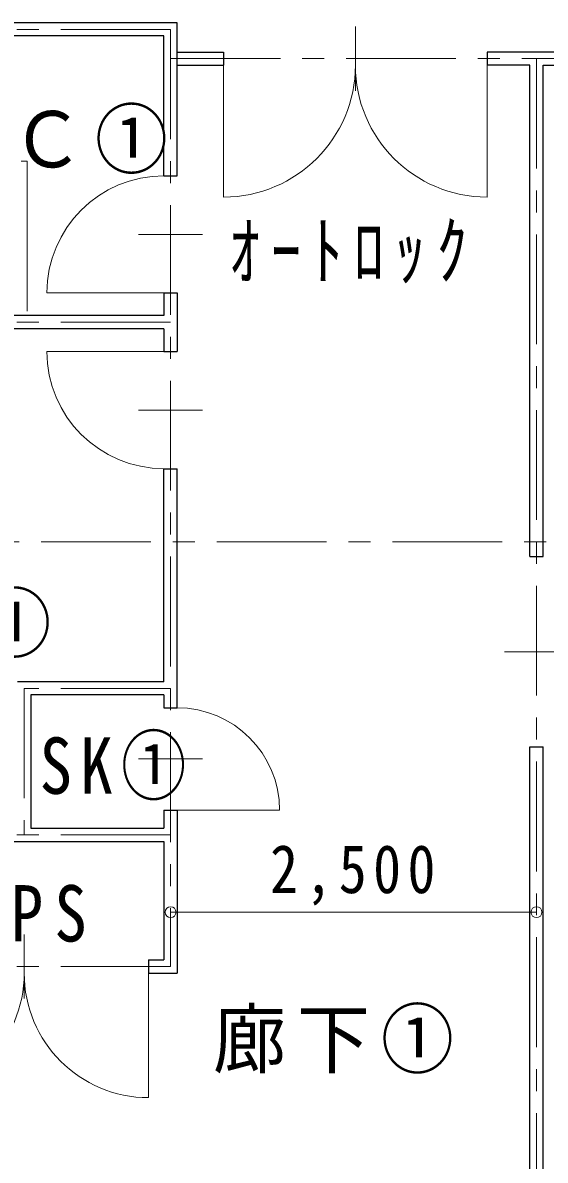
# Model space of a CAD drawing. Units: millimetres at full size; details may follow other scales. Extents: x -57346 to 60518, y -42813 to 41849.
# Drawn here: x -39176 to -35606, y -11166 to -3399 of the extents above; entities that cross this region are included whole.
import ezdxf

# ---------------------------------------------------------------- set-up
doc = ezdxf.new("R2010")
doc.units = ezdxf.units.MM
doc.header["$LTSCALE"] = 150
doc.header["$PDMODE"] = 32
doc.header["$PDSIZE"] = 75
doc.linetypes.add('CHAIN1', pattern=[8, 5, -1, 1, -1])
for name, color, linetype, lineweight in [('1-1_極細線', 4, 'Continuous', 9), ('1-2_細線', 7, 'Continuous', 18), ('1-3_中線', 3, 'Continuous', 25), ('1-A_中芯線', 4, 'CHAIN1', 9), ('1-D_文字', 4, 'Continuous', 9), ('1-E_寸法', 4, 'Continuous', 9)]:
    doc.layers.add(name, color=color, linetype=linetype, lineweight=lineweight)
doc.styles.add('ＭＳ ゴシック', font='')
doc.styles.get('ＭＳ ゴシック').set_extended_font_data('MS Gothic')

msp = doc.modelspace()

# ---------------------------------------------------------------- linework, layer by layer
at = {"layer": '1-1_極細線'}
for p, q in [((-36903.4, -3862.6), (-36903.4, -3425)), ((-37803.4, -4590.9), (-37803.4, -3688.8)), ((-36003.4, -4590.9), (-36003.4, -3688.8)), ((-38384.7, -4843.8), (-37947.2, -4843.8)), ((-39010.9, -5243.8), (-38210.9, -5243.8)), ((-39010.9, -5643.8), (-38210.9, -5643.8)), ((-37947.2, -6043.8), (-38384.7, -6043.8)), ((-35447.2, -7693.8), (-35884.7, -7693.8)), ((-37947.2, -8426.3), (-38384.7, -8426.3)), ((-37420.9, -8776.3), (-38120.9, -8776.3)), ((-39165.9, -10062.6), (-39165.9, -9625)), ((-38315.9, -10738.8), (-38315.9, -9888.8))]:
    msp.add_line(p, q, dxfattribs=at)
for centre, radius, start, end in [((-37803.4, -3688.8), 900, 270, 0), ((-36003.4, -3688.8), 900, 180, 270), ((-38210.9, -5243.8), 800, 90, 180), ((-38210.9, -5643.8), 800, 180, 270), ((-38120.9, -8776.3), 700, 0, 90), ((-40015.9, -9888.8), 850, 270, 0), ((-38315.9, -9888.8), 850, 180, 270)]:
    msp.add_arc(centre, radius, start, end, dxfattribs=at)
at = {"layer": '1-2_細線'}
for p, q in [((-39185.9, -4343.8), (-39145.9, -4343.8)), ((-39145.9, -4343.8), (-39145.9, -5368.8))]:
    msp.add_line(p, q, dxfattribs=at)
at = {"layer": '1-3_中線'}
for p, q in [((-38210.9, -3488.8), (-43008.4, -3488.8)), ((-38210.9, -4443.8), (-38210.9, -3488.8)), ((-38125.1, -3598.8), (-37803.4, -3598.8)), ((-37803.4, -3598.8), (-37803.4, -3688.8)), ((-38120.9, -3688.8), (-37803.4, -3688.8)), ((-35710.9, -3688.8), (-36003.4, -3688.8)), ((-35710.9, -7043.8), (-35710.9, -3688.8)), ((-35620.9, -3688.8), (-32110.9, -3688.8)), ((-35620.9, -7043.8), (-35620.9, -3688.8)), ((-38210.9, -4443.8), (-38120.9, -4443.8)), ((-38210.9, -5243.8), (-38120.9, -5243.8)), ((-38210.9, -5243.8), (-38210.9, -5398.8)), ((-38120.9, -5243.8), (-38120.9, -5643.8)), ((-38210.9, -5398.8), (-40225.9, -5398.8)), ((-38210.9, -5488.8), (-40225.9, -5488.8)), ((-38210.9, -5488.8), (-38210.9, -5643.8)), ((-38210.9, -5643.8), (-38120.9, -5643.8)), ((-38210.9, -7898.8), (-38210.9, -6443.8)), ((-38210.9, -6443.8), (-38120.9, -6443.8)), ((-38120.9, -8076.3), (-38120.9, -6443.8)), ((-35710.9, -7043.8), (-35620.9, -7043.8)), ((-38210.9, -7898.8), (-39210.9, -7898.8)), ((-38210.9, -7988.8), (-39120.9, -7988.8)), ((-38210.9, -7988.8), (-38210.9, -8076.3)), ((-38210.9, -8076.3), (-38120.9, -8076.3)), ((-35710.9, -8343.8), (-35620.9, -8343.8)), ((-35710.9, -13618.8), (-35710.9, -8343.8)), ((-35620.9, -13618.8), (-35620.9, -8343.8)), ((-38210.9, -8776.3), (-38210.9, -8898.8)), ((-38210.9, -8776.3), (-38120.9, -8776.3)), ((-38120.9, -8776.3), (-38120.9, -9888.8)), ((-38210.9, -8988.8), (-38210.9, -9798.8)), ((-38315.9, -9798.8), (-38210.9, -9798.8)), ((-38315.9, -9798.8), (-38315.9, -9888.8)), ((-38315.9, -9888.8), (-38120.9, -9888.8))]:
    msp.add_line(p, q, dxfattribs=at)
for points in [[(-38120.9, -4443.8), (-38120.9, -3398.8), (-43008.4, -3398.8)], [(-26120.9, -3598.8), (-36003.4, -3598.8), (-36003.4, -3688.8)], [(-39120.9, -7988.8), (-39120.9, -8898.8), (-38210.9, -8898.8)], [(-40120.9, -9798.8), (-40120.9, -8988.8), (-38210.9, -8988.8)]]:
    msp.add_lwpolyline(points, dxfattribs=at)
at = {"layer": '1-A_中芯線'}
for p, q in [((-38165.9, -3443.8), (-43165.9, -3443.8)), ((-38165.9, -3443.8), (-38165.9, -9843.8)), ((-38165.9, -3643.8), (-26165.9, -3643.8)), ((-35665.9, -3643.8), (-35665.9, -19943.8)), ((-38165.9, -5443.8), (-43165.9, -5443.8)), ((-49849.9, -6943.8), (-1393.2, -6943.8)), ((-39165.9, -7943.8), (-39165.9, -8943.8)), ((-38165.9, -7943.8), (-39165.9, -7943.8)), ((-38165.9, -8943.8), (-43165.9, -8943.8)), ((-38165.9, -9843.8), (-40165.9, -9843.8))]:
    msp.add_line(p, q, dxfattribs=at)
at = {"layer": '1-E_寸法'}
msp.add_line((-38165.9, -9472.3), (-35665.9, -9472.3), dxfattribs=at)
at = {"layer": '1-E_寸法', "color": 2}
for p in [(-38165.9, -9472.3), (-35665.9, -9472.3)]:
    msp.add_point(p, dxfattribs=at)

# ---------------------------------------------------------------- texts
at = {"layer": '1-D_文字', "color": 7, "char_height": 384.9, "attachment_point": 7, "style": 'ＭＳ ゴシック'}
for s, insert in [('\\T1.15;\\W0.95;女子ＷＣ①', (-40977.1, -4431.6)), ('\\T1.35;\\W0.8;ｵｰﾄﾛｯｸ', (-37767.3, -5178.6)), ('\\T1.15;\\W0.95;男子ＷＣ①', (-41773.8, -7735.8)), ('\\T1.25;\\W0.85;SK①', (-39061.2, -8709.3)), ('\\T1.34;\\W0.85;EPS', (-39556.8, -9678.8)), ('\\T1.15;\\W0.95;廊下①', (-37876, -10575.9))]:
    msp.add_mtext(s, dxfattribs=dict(at, insert=insert))
at = {"layer": '1-E_寸法', "color": 7, "insert": (-37485.9, -9427.3), "char_height": 329.9, "attachment_point": 7, "style": 'ＭＳ ゴシック'}
msp.add_mtext('\\T1.23;\\W0.85;2,500', dxfattribs=at)

doc.saveas('drawing.dxf')
